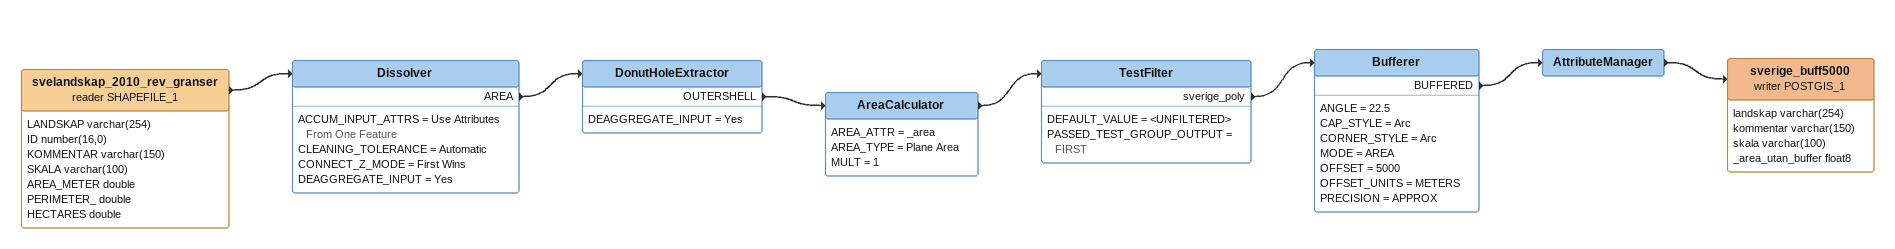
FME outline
svelandskap_2010_rev_granser (reader SHAPEFILE_1)
    attributes: LANDSKAP varchar(254), ID number(16,0), KOMMENTAR varchar(150), SKALA varchar(100), AREA_METER double, PERIMETER_ double, HECTARES double
    -> Dissolver
Dissolver
    ACCUM_INPUT_ATTRS = Use Attributes From One Feature
    CLEANING_TOLERANCE = Automatic
    CONNECT_Z_MODE = First Wins
    DEAGGREGATE_INPUT = Yes
    AREA -> DonutHoleExtractor
DonutHoleExtractor
    DEAGGREGATE_INPUT = Yes
    OUTERSHELL -> AreaCalculator
AreaCalculator
    AREA_ATTR = _area
    AREA_TYPE = Plane Area
    MULT = 1
    -> TestFilter
TestFilter
    DEFAULT_VALUE = <UNFILTERED>
    PASSED_TEST_GROUP_OUTPUT = FIRST
    sverige_poly -> Bufferer
Bufferer
    ANGLE = 22.5
    CAP_STYLE = Arc
    CORNER_STYLE = Arc
    MODE = AREA
    OFFSET = 5000
    OFFSET_UNITS = METERS
    PRECISION = APPROX
    BUFFERED -> AttributeManager
AttributeManager
    -> sverige_buff5000 (writer POSTGIS_1)
sverige_buff5000 (writer POSTGIS_1)
    attributes: landskap varchar(254), kommentar varchar(150), skala varchar(100), _area_utan_buffer float8
